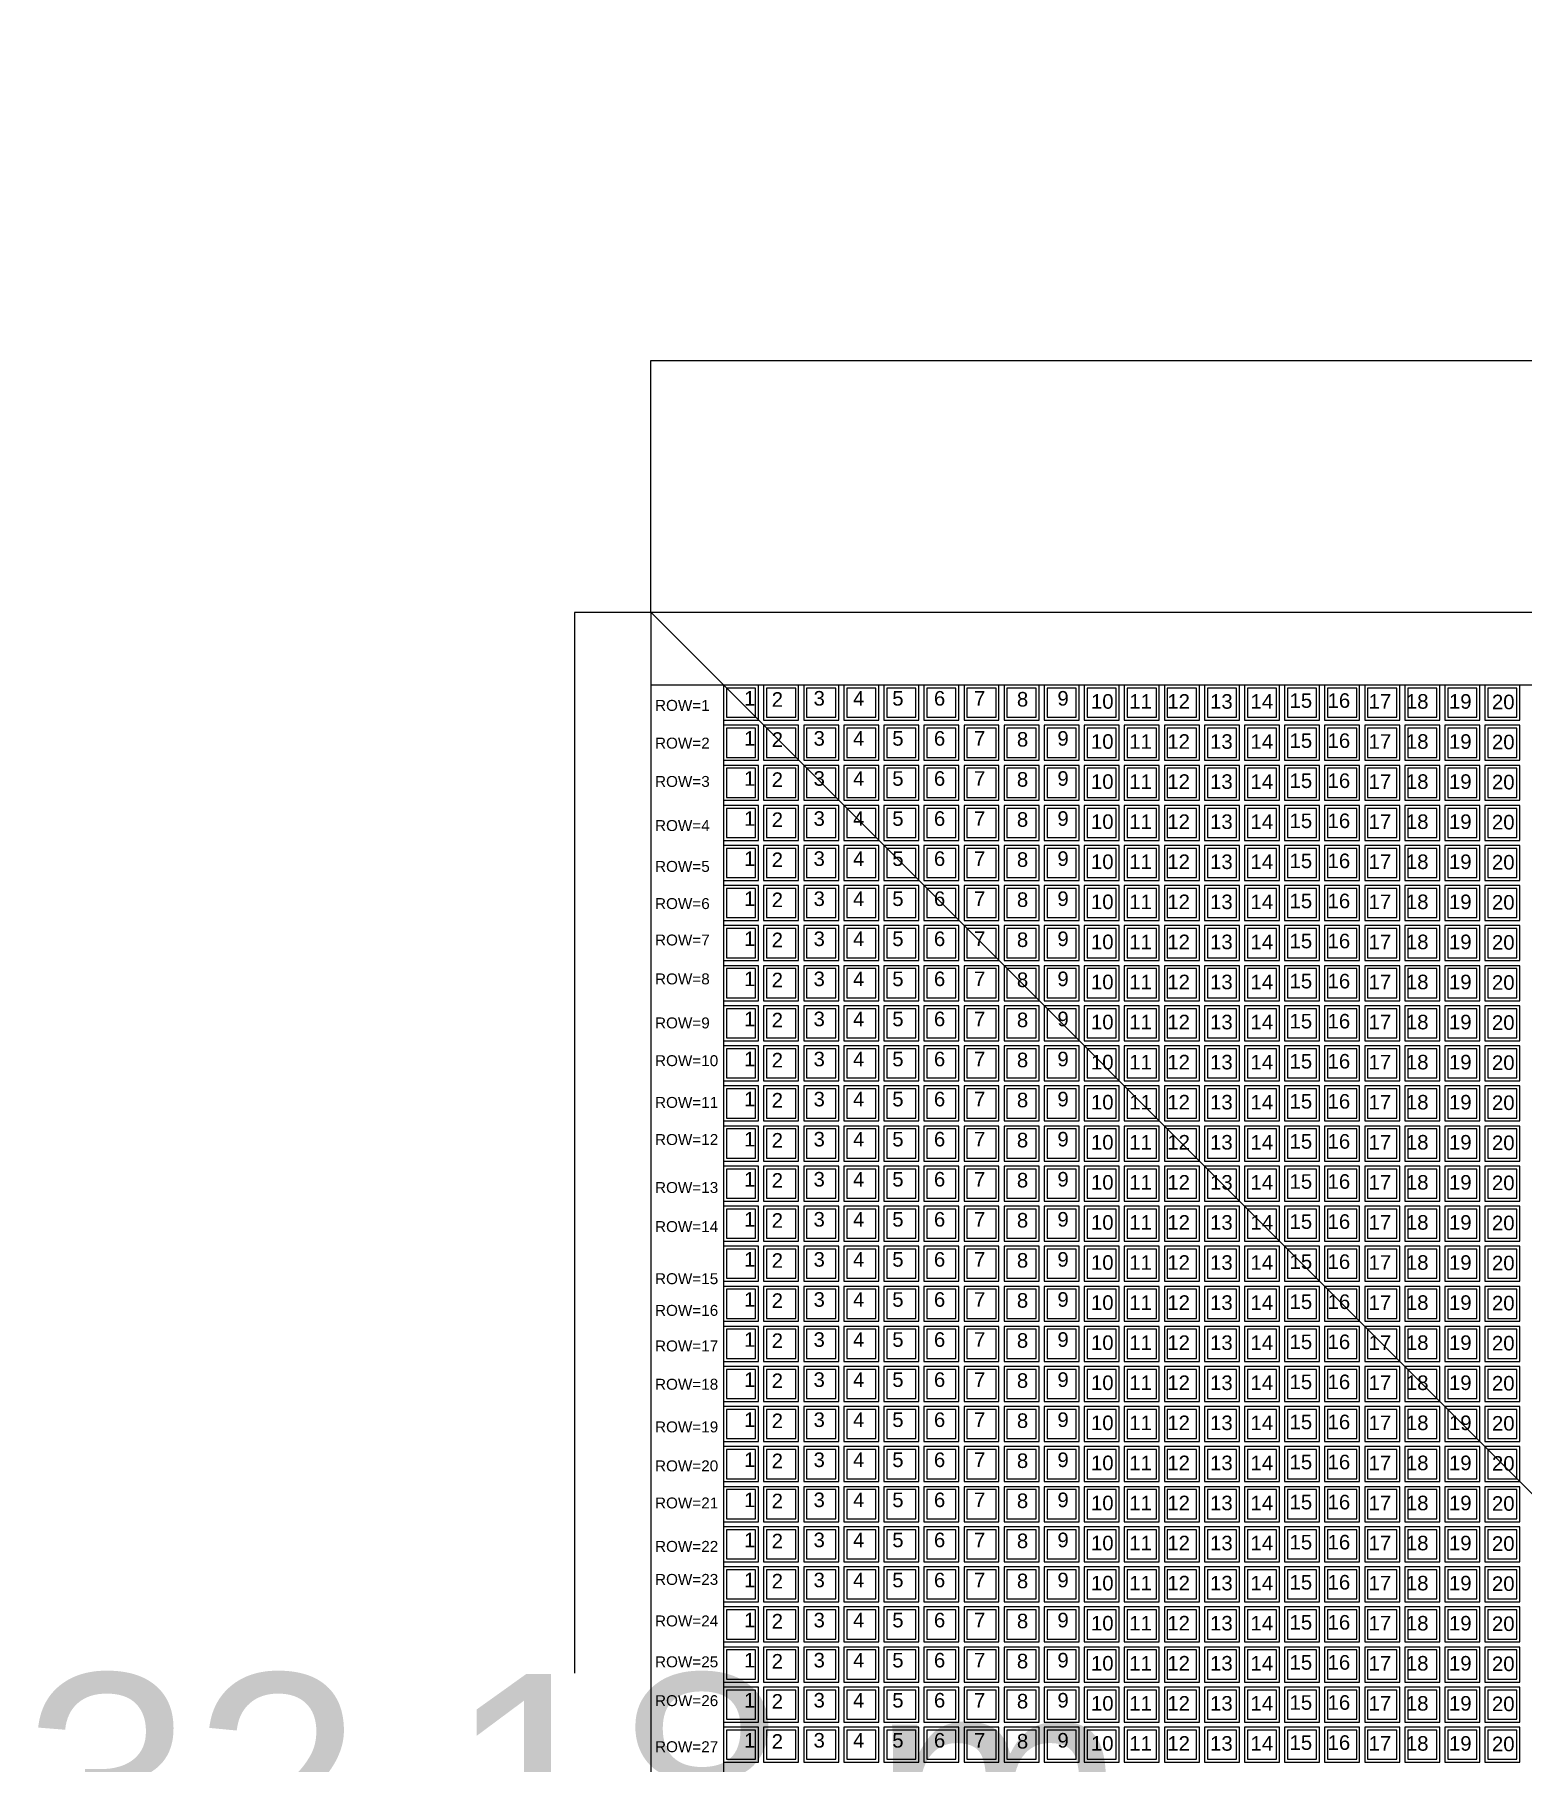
# Model space of a CAD drawing. Header units: inches. Extents: x 0 to 907042749, y -2200 to 1199479692.
# Drawn here: x 906865897 to 906886320, y 1199455979 to 1199479692 of the extents above; entities that cross this region are included whole.
import ezdxf

# ---------------------------------------------------------------- set-up
doc = ezdxf.new("R2010")
doc.units = ezdxf.units.IN
doc.header["$MEASUREMENT"] = 0
doc.header["$PDMODE"] = 3
doc.header["$PDSIZE"] = 200
doc.styles.get("Standard").update_dxf_attribs({"font": 'arial.ttf'})
doc.dimstyles.new('Stacyard Non Annotative', dxfattribs={"dimtxt": 3000, "dimasz": 0.18, "dimexe": 0.18, "dimexo": 0.0625, "dimgap": 0.09, "dimtad": 0, "dimtih": 1, "dimtoh": 1, "dimdec": 4, "dimzin": 0, "dimdsep": 46, "dimtxsty": 'Standard', "dimcen": 0.09, "dimadec": 0, "dimazin": 0, "dimtfac": 1, "dimtdec": 4, "dimtofl": 0, "dimtmove": 0, "dimatfit": 3, "dimfxl": 1, "dimtolj": 1, "dimtzin": 0, "dimarcsym": 0})

# ---------------------------------------------------------------- blocks, each defined once
blk = doc.blocks.new('Formwork')
blk.add_lwpolyline([(240, 240), (-240, 240), (-240, -240), (240, -240)], close=True)
blk.add_lwpolyline([(200, 200), (-200, 200), (-200, -200), (200, -200), (200, 200)])
blk = doc.blocks.new('*U66')
at = {"layer": 'Defpoints'}
blk.add_blockref('Formwork', (0, 0), dxfattribs=at)
blk = doc.blocks.new('*U65')
at = {"color": 0, "linetype": 'ByBlock', "lineweight": -2, "transparency": 16777216}
for p in [(0, 29700), (550, 29700), (1100, 29700), (1650, 29700), (2200, 29700), (2750, 29700), (3300, 29700), (3850, 29700), (4400, 29700), (4950, 29700), (5500, 29700), (6050, 29700), (6600, 29700), (7150, 29700), (7700, 29700), (8250, 29700), (8800, 29700), (9350, 29700), (9900, 29700), (10450, 29700), (0, 29150), (550, 29150), (1100, 29150), (1650, 29150), (2200, 29150), (2750, 29150), (3300, 29150), (3850, 29150), (4400, 29150), (4950, 29150), (5500, 29150), (6050, 29150), (6600, 29150), (7150, 29150), (7700, 29150), (8250, 29150), (8800, 29150), (9350, 29150), (9900, 29150), (10450, 29150), (0, 28600), (550, 28600), (1100, 28600), (1650, 28600), (2200, 28600), (2750, 28600), (3300, 28600), (3850, 28600), (4400, 28600), (4950, 28600), (5500, 28600), (6050, 28600), (6600, 28600), (7150, 28600), (7700, 28600), (8250, 28600), (8800, 28600), (9350, 28600), (9900, 28600), (10450, 28600), (0, 28050), (550, 28050), (1100, 28050), (1650, 28050), (2200, 28050), (2750, 28050), (3300, 28050), (3850, 28050), (4400, 28050), (4950, 28050), (5500, 28050), (6050, 28050), (6600, 28050), (7150, 28050), (7700, 28050), (8250, 28050), (8800, 28050), (9350, 28050), (9900, 28050), (10450, 28050), (0, 27500), (550, 27500), (1100, 27500), (1650, 27500), (2200, 27500), (2750, 27500), (3300, 27500), (3850, 27500), (4400, 27500), (4950, 27500), (5500, 27500), (6050, 27500), (6600, 27500), (7150, 27500), (7700, 27500), (8250, 27500), (8800, 27500), (9350, 27500), (9900, 27500), (10450, 27500), (0, 26950), (550, 26950), (1100, 26950), (1650, 26950), (2200, 26950), (2750, 26950), (3300, 26950), (3850, 26950), (4400, 26950), (4950, 26950), (5500, 26950), (6050, 26950), (6600, 26950), (7150, 26950), (7700, 26950), (8250, 26950), (8800, 26950), (9350, 26950), (9900, 26950), (10450, 26950), (0, 26400), (550, 26400), (1100, 26400), (1650, 26400), (2200, 26400), (2750, 26400), (3300, 26400), (3850, 26400), (4400, 26400), (4950, 26400), (5500, 26400), (6050, 26400), (6600, 26400), (7150, 26400), (7700, 26400), (8250, 26400), (8800, 26400), (9350, 26400), (9900, 26400), (10450, 26400), (0, 25850), (550, 25850), (1100, 25850), (1650, 25850), (2200, 25850), (2750, 25850), (3300, 25850), (3850, 25850), (4400, 25850), (4950, 25850), (5500, 25850), (6050, 25850), (6600, 25850), (7150, 25850), (7700, 25850), (8250, 25850), (8800, 25850), (9350, 25850), (9900, 25850), (10450, 25850), (0, 25300), (550, 25300), (1100, 25300), (1650, 25300), (2200, 25300), (2750, 25300), (3300, 25300), (3850, 25300), (4400, 25300), (4950, 25300), (5500, 25300), (6050, 25300), (6600, 25300), (7150, 25300), (7700, 25300), (8250, 25300), (8800, 25300), (9350, 25300), (9900, 25300), (10450, 25300), (0, 24750), (550, 24750), (1100, 24750), (1650, 24750), (2200, 24750), (2750, 24750), (3300, 24750), (3850, 24750), (4400, 24750), (4950, 24750), (5500, 24750), (6050, 24750), (6600, 24750), (7150, 24750), (7700, 24750), (8250, 24750), (8800, 24750), (9350, 24750), (9900, 24750), (10450, 24750), (0, 24200), (550, 24200), (1100, 24200), (1650, 24200), (2200, 24200), (2750, 24200), (3300, 24200), (3850, 24200), (4400, 24200), (4950, 24200), (5500, 24200), (6050, 24200), (6600, 24200), (7150, 24200), (7700, 24200), (8250, 24200), (8800, 24200), (9350, 24200), (9900, 24200), (10450, 24200), (0, 23650), (550, 23650), (1100, 23650), (1650, 23650), (2200, 23650), (2750, 23650), (3300, 23650), (3850, 23650), (4400, 23650), (4950, 23650), (5500, 23650), (6050, 23650), (6600, 23650), (7150, 23650), (7700, 23650), (8250, 23650), (8800, 23650), (9350, 23650), (9900, 23650), (10450, 23650), (0, 23100), (550, 23100), (1100, 23100), (1650, 23100), (2200, 23100), (2750, 23100), (3300, 23100), (3850, 23100), (4400, 23100), (4950, 23100), (5500, 23100), (6050, 23100), (6600, 23100), (7150, 23100), (7700, 23100), (8250, 23100), (8800, 23100), (9350, 23100), (9900, 23100), (10450, 23100), (0, 22550), (550, 22550), (1100, 22550), (1650, 22550), (2200, 22550), (2750, 22550), (3300, 22550), (3850, 22550), (4400, 22550), (4950, 22550), (5500, 22550), (6050, 22550), (6600, 22550), (7150, 22550), (7700, 22550), (8250, 22550), (8800, 22550), (9350, 22550), (9900, 22550), (10450, 22550), (0, 22000), (550, 22000), (1100, 22000), (1650, 22000), (2200, 22000), (2750, 22000), (3300, 22000), (3850, 22000), (4400, 22000), (4950, 22000), (5500, 22000), (6050, 22000), (6600, 22000), (7150, 22000), (7700, 22000), (8250, 22000), (8800, 22000), (9350, 22000), (9900, 22000), (10450, 22000), (0, 21450), (550, 21450), (1100, 21450), (1650, 21450), (2200, 21450), (2750, 21450), (3300, 21450), (3850, 21450), (4400, 21450), (4950, 21450), (5500, 21450), (6050, 21450), (6600, 21450), (7150, 21450), (7700, 21450), (8250, 21450), (8800, 21450), (9350, 21450), (9900, 21450), (10450, 21450), (0, 20900), (550, 20900), (1100, 20900), (1650, 20900), (2200, 20900), (2750, 20900), (3300, 20900), (3850, 20900), (4400, 20900), (4950, 20900), (5500, 20900), (6050, 20900), (6600, 20900), (7150, 20900), (7700, 20900), (8250, 20900), (8800, 20900), (9350, 20900), (9900, 20900), (10450, 20900), (0, 20350), (550, 20350), (1100, 20350), (1650, 20350), (2200, 20350), (2750, 20350), (3300, 20350), (3850, 20350), (4400, 20350), (4950, 20350), (5500, 20350), (6050, 20350), (6600, 20350), (7150, 20350), (7700, 20350), (8250, 20350), (8800, 20350), (9350, 20350), (9900, 20350), (10450, 20350), (0, 19800), (550, 19800), (1100, 19800), (1650, 19800), (2200, 19800), (2750, 19800), (3300, 19800), (3850, 19800), (4400, 19800), (4950, 19800), (5500, 19800), (6050, 19800), (6600, 19800), (7150, 19800), (7700, 19800), (8250, 19800), (8800, 19800), (9350, 19800), (9900, 19800), (10450, 19800), (0, 19250), (550, 19250), (1100, 19250), (1650, 19250), (2200, 19250), (2750, 19250), (3300, 19250), (3850, 19250), (4400, 19250), (4950, 19250), (5500, 19250), (6050, 19250), (6600, 19250), (7150, 19250), (7700, 19250), (8250, 19250), (8800, 19250), (9350, 19250), (9900, 19250), (10450, 19250), (0, 18700), (550, 18700), (1100, 18700), (1650, 18700), (2200, 18700), (2750, 18700), (3300, 18700), (3850, 18700), (4400, 18700), (4950, 18700), (5500, 18700), (6050, 18700), (6600, 18700), (7150, 18700), (7700, 18700), (8250, 18700), (8800, 18700), (9350, 18700), (9900, 18700), (10450, 18700), (0, 18150), (550, 18150), (1100, 18150), (1650, 18150), (2200, 18150), (2750, 18150), (3300, 18150), (3850, 18150), (4400, 18150), (4950, 18150), (5500, 18150), (6050, 18150), (6600, 18150), (7150, 18150), (7700, 18150), (8250, 18150), (8800, 18150), (9350, 18150), (9900, 18150), (10450, 18150), (0, 17600), (550, 17600), (1100, 17600), (1650, 17600), (2200, 17600), (2750, 17600), (3300, 17600), (3850, 17600), (4400, 17600), (4950, 17600), (5500, 17600), (6050, 17600), (6600, 17600), (7150, 17600), (7700, 17600), (8250, 17600), (8800, 17600), (9350, 17600), (9900, 17600), (10450, 17600), (0, 17050), (550, 17050), (1100, 17050), (1650, 17050), (2200, 17050), (2750, 17050), (3300, 17050), (3850, 17050), (4400, 17050), (4950, 17050), (5500, 17050), (6050, 17050), (6600, 17050), (7150, 17050), (7700, 17050), (8250, 17050), (8800, 17050), (9350, 17050), (9900, 17050), (10450, 17050), (0, 16500), (550, 16500), (1100, 16500), (1650, 16500), (2200, 16500), (2750, 16500), (3300, 16500), (3850, 16500), (4400, 16500), (4950, 16500), (5500, 16500), (6050, 16500), (6600, 16500), (7150, 16500), (7700, 16500), (8250, 16500), (8800, 16500), (9350, 16500), (9900, 16500), (10450, 16500), (0, 15950), (550, 15950), (1100, 15950), (1650, 15950), (2200, 15950), (2750, 15950), (3300, 15950), (3850, 15950), (4400, 15950), (4950, 15950), (5500, 15950), (6050, 15950), (6600, 15950), (7150, 15950), (7700, 15950), (8250, 15950), (8800, 15950), (9350, 15950), (9900, 15950), (10450, 15950), (0, 15400), (550, 15400), (1100, 15400), (1650, 15400), (2200, 15400), (2750, 15400), (3300, 15400), (3850, 15400), (4400, 15400), (4950, 15400), (5500, 15400), (6050, 15400), (6600, 15400), (7150, 15400), (7700, 15400), (8250, 15400), (8800, 15400), (9350, 15400), (9900, 15400), (10450, 15400)]:
    blk.add_blockref('*U66', p, dxfattribs=at)
blk = doc.blocks.new('A$C5B282A8D')
for s, p in [('1', (240, -240)), ('2', (620, -256)), ('3', (1195, -240)), ('4', (1737, -240)), ('5', (2275, -240)), ('6', (2847, -240)), ('7', (3397, -240)), ('8', (3986, -253)), ('9', (4542, -240)), ('10', (5002, -283)), ('11', (5528, -283)), ('12', (6050, -283)), ('13', (6637, -283)), ('14', (7192, -283)), ('15', (7728, -271)), ('16', (8250, -271)), ('17', (8813, -283)), ('18', (9325, -283)), ('19', (9916, -283)), ('20', (10506, -290)), ('21', (11095, -275)), ('22', (11624, -275)), ('23', (12213, -275)), ('24', (12726, -275)), ('25', (13283, -275)), ('26', (13803, -275)), ('27', (14429, -275)), ('28', (14893, -275)), ('29', (15465, -275)), ('30', (16005, -275)), ('31', (16536, -275)), ('32', (17085, -275)), ('33', (17663, -275)), ('34', (18183, -275)), ('35', (18733, -275)), ('36', (19280, -275)), ('37', (19860, -275)), ('38', (20421, -260)), ('39', (20951, -275)), ('40', (21516, -275)), ('41', (22054, -275)), ('42', (22597, -275)), ('43', (23157, -260)), ('44', (23727, -275)), ('45', (24280, -260)), ('46', (24811, -275)), ('47', (25346, -275)), ('48', (25837, -275)), ('49', (26387, -260)), ('50', (27021, -260)), ('51', (27594, -260)), ('52', (28078, -260)), ('53', (28638, -260)), ('54', (29190, -260)), ('55', (29695, -260))]:
    blk.add_text(s, height=200).set_placement(p)
blk = doc.blocks.new('Casting_yard_type_2')
for p, q in [((-16090, 16090), (-16090, -16090)), ((-16090, 16090), (16090, 16090)), ((-16090, 16090), (16090, -16090)), ((-15090, 15090), (-15090, -15050))]:
    blk.add_line(p, q)
for name, p in [('*U65', (-14850, -14850)), ('A$C5B282A8D', (-15050, 4050))]:
    blk.add_blockref(name, p)
for s, height, p in [('1', 200, (-14810, 14810)), ('2', 200, (-14430, 14794)), ('3', 200, (-13855, 14810)), ('4', 200, (-13313, 14810)), ('5', 200, (-12775, 14810)), ('6', 200, (-12203, 14810)), ('7', 200, (-11653, 14810)), ('8', 200, (-11064, 14797)), ('9', 200, (-10508, 14810)), ('10', 200, (-10048, 14767)), ('11', 200, (-9522, 14767)), ('12', 200, (-9000, 14767)), ('13', 200, (-8413, 14767)), ('14', 200, (-7858, 14767)), ('15', 200, (-7322, 14779)), ('16', 200, (-6800, 14779)), ('17', 200, (-6237, 14767)), ('18', 200, (-5725, 14767)), ('19', 200, (-5134, 14767)), ('20', 200, (-4544, 14760)), ('ROW=1', 150, (-16031, 14738)), ('ROW=2', 150, (-16031, 14220)), ('1', 200, (-14810, 14260)), ('2', 200, (-14430, 14244)), ('3', 200, (-13855, 14260)), ('4', 200, (-13313, 14260)), ('5', 200, (-12775, 14260)), ('6', 200, (-12203, 14260)), ('7', 200, (-11653, 14260)), ('8', 200, (-11064, 14247)), ('9', 200, (-10508, 14260)), ('10', 200, (-10048, 14217)), ('11', 200, (-9522, 14217)), ('12', 200, (-9000, 14217)), ('13', 200, (-8413, 14217)), ('14', 200, (-7858, 14217)), ('15', 200, (-7322, 14229)), ('16', 200, (-6800, 14229)), ('17', 200, (-6237, 14217)), ('18', 200, (-5725, 14217)), ('19', 200, (-5134, 14217)), ('20', 200, (-4544, 14210)), ('ROW=3', 150, (-16031, 13694)), ('1', 200, (-14810, 13710)), ('2', 200, (-14430, 13694)), ('3', 200, (-13855, 13710)), ('4', 200, (-13313, 13710)), ('5', 200, (-12775, 13710)), ('6', 200, (-12203, 13710)), ('7', 200, (-11653, 13710)), ('8', 200, (-11064, 13697)), ('9', 200, (-10508, 13710)), ('10', 200, (-10048, 13667)), ('11', 200, (-9522, 13667)), ('12', 200, (-9000, 13667)), ('13', 200, (-8413, 13667)), ('14', 200, (-7858, 13667)), ('15', 200, (-7322, 13679)), ('16', 200, (-6800, 13679)), ('17', 200, (-6237, 13667)), ('18', 200, (-5725, 13667)), ('19', 200, (-5134, 13667)), ('20', 200, (-4544, 13660)), ('1', 200, (-14810, 13160)), ('2', 200, (-14430, 13144)), ('3', 200, (-13855, 13160)), ('4', 200, (-13313, 13160)), ('5', 200, (-12775, 13160)), ('6', 200, (-12203, 13160)), ('7', 200, (-11653, 13160)), ('8', 200, (-11064, 13147)), ('9', 200, (-10508, 13160)), ('10', 200, (-10048, 13117)), ('11', 200, (-9522, 13117)), ('12', 200, (-9000, 13117)), ('13', 200, (-8413, 13117)), ('14', 200, (-7858, 13117)), ('15', 200, (-7322, 13129)), ('16', 200, (-6800, 13129)), ('17', 200, (-6237, 13117)), ('18', 200, (-5725, 13117)), ('19', 200, (-5134, 13117)), ('20', 200, (-4544, 13110)), ('ROW=4', 150, (-16031, 13089)), ('1', 200, (-14810, 12610)), ('3', 200, (-13855, 12610)), ('4', 200, (-13313, 12610)), ('5', 200, (-12775, 12610)), ('6', 200, (-12203, 12610)), ('7', 200, (-11653, 12610)), ('9', 200, (-10508, 12610)), ('ROW=5', 150, (-16031, 12528)), ('2', 200, (-14430, 12594)), ('8', 200, (-11064, 12597)), ('10', 200, (-10048, 12567)), ('11', 200, (-9522, 12567)), ('12', 200, (-9000, 12567)), ('13', 200, (-8413, 12567)), ('14', 200, (-7858, 12567)), ('15', 200, (-7322, 12579)), ('16', 200, (-6800, 12579)), ('17', 200, (-6237, 12567)), ('18', 200, (-5725, 12567)), ('19', 200, (-5134, 12567)), ('20', 200, (-4544, 12560)), ('ROW=6', 150, (-16031, 12018)), ('1', 200, (-14810, 12060)), ('2', 200, (-14430, 12044)), ('3', 200, (-13855, 12060)), ('4', 200, (-13313, 12060)), ('5', 200, (-12775, 12060)), ('6', 200, (-12203, 12060)), ('7', 200, (-11653, 12060)), ('8', 200, (-11064, 12047)), ('9', 200, (-10508, 12060)), ('10', 200, (-10048, 12017)), ('11', 200, (-9522, 12017)), ('12', 200, (-9000, 12017)), ('13', 200, (-8413, 12017)), ('14', 200, (-7858, 12017)), ('15', 200, (-7322, 12029)), ('16', 200, (-6800, 12029)), ('17', 200, (-6237, 12017)), ('18', 200, (-5725, 12017)), ('19', 200, (-5134, 12017)), ('20', 200, (-4544, 12010)), ('ROW=7', 150, (-16031, 11518)), ('1', 200, (-14810, 11510)), ('2', 200, (-14430, 11494)), ('3', 200, (-13855, 11510)), ('4', 200, (-13313, 11510)), ('5', 200, (-12775, 11510)), ('6', 200, (-12203, 11510)), ('7', 200, (-11653, 11510)), ('8', 200, (-11064, 11497)), ('9', 200, (-10508, 11510)), ('10', 200, (-10048, 11467)), ('11', 200, (-9522, 11467)), ('12', 200, (-9000, 11467)), ('13', 200, (-8413, 11467)), ('14', 200, (-7858, 11467)), ('15', 200, (-7322, 11479)), ('16', 200, (-6800, 11479)), ('17', 200, (-6237, 11467)), ('18', 200, (-5725, 11467)), ('19', 200, (-5134, 11467)), ('20', 200, (-4544, 11460)), ('1', 200, (-14810, 10960)), ('2', 200, (-14430, 10944)), ('3', 200, (-13855, 10960)), ('4', 200, (-13313, 10960)), ('5', 200, (-12775, 10960)), ('6', 200, (-12203, 10960)), ('7', 200, (-11653, 10960)), ('8', 200, (-11064, 10947)), ('9', 200, (-10508, 10960)), ('ROW=8', 150, (-16031, 10984)), ('10', 200, (-10048, 10917)), ('11', 200, (-9522, 10917)), ('12', 200, (-9000, 10917)), ('13', 200, (-8413, 10917)), ('14', 200, (-7858, 10917)), ('15', 200, (-7322, 10929)), ('16', 200, (-6800, 10929)), ('17', 200, (-6237, 10917)), ('18', 200, (-5725, 10917)), ('19', 200, (-5134, 10917)), ('20', 200, (-4544, 10910)), ('ROW=9', 150, (-16031, 10380)), ('1', 200, (-14810, 10410)), ('2', 200, (-14430, 10394)), ('3', 200, (-13855, 10410)), ('4', 200, (-13313, 10410)), ('5', 200, (-12775, 10410)), ('6', 200, (-12203, 10410)), ('7', 200, (-11653, 10410)), ('8', 200, (-11064, 10397)), ('9', 200, (-10508, 10410)), ('10', 200, (-10048, 10367)), ('11', 200, (-9522, 10367)), ('12', 200, (-9000, 10367)), ('13', 200, (-8413, 10367)), ('14', 200, (-7858, 10367)), ('15', 200, (-7322, 10379)), ('16', 200, (-6800, 10379)), ('17', 200, (-6237, 10367)), ('18', 200, (-5725, 10367)), ('19', 200, (-5134, 10367)), ('20', 200, (-4544, 10360)), ('ROW=10', 150, (-16031, 9862)), ('1', 200, (-14810, 9860)), ('2', 200, (-14430, 9844)), ('3', 200, (-13855, 9860)), ('4', 200, (-13313, 9860)), ('5', 200, (-12775, 9860)), ('6', 200, (-12203, 9860)), ('7', 200, (-11653, 9860)), ('8', 200, (-11064, 9847)), ('9', 200, (-10508, 9860)), ('10', 200, (-10048, 9817)), ('11', 200, (-9522, 9817)), ('12', 200, (-9000, 9817)), ('13', 200, (-8413, 9817)), ('14', 200, (-7858, 9817)), ('15', 200, (-7322, 9829)), ('16', 200, (-6800, 9829)), ('17', 200, (-6237, 9817)), ('18', 200, (-5725, 9817)), ('19', 200, (-5134, 9817)), ('20', 200, (-4544, 9810)), ('1', 200, (-14810, 9310)), ('2', 200, (-14430, 9294)), ('3', 200, (-13855, 9310)), ('4', 200, (-13313, 9310)), ('5', 200, (-12775, 9310)), ('6', 200, (-12203, 9310)), ('7', 200, (-11653, 9310)), ('8', 200, (-11064, 9297)), ('9', 200, (-10508, 9310)), ('ROW=11', 150, (-16031, 9289)), ('10', 200, (-10048, 9267)), ('11', 200, (-9522, 9267)), ('12', 200, (-9000, 9267)), ('13', 200, (-8413, 9267)), ('14', 200, (-7858, 9267)), ('15', 200, (-7322, 9279)), ('16', 200, (-6800, 9279)), ('17', 200, (-6237, 9267)), ('18', 200, (-5725, 9267)), ('19', 200, (-5134, 9267)), ('20', 200, (-4544, 9260)), ('ROW=12', 150, (-16031, 8780)), ('1', 200, (-14810, 8760)), ('2', 200, (-14430, 8744)), ('3', 200, (-13855, 8760)), ('4', 200, (-13313, 8760)), ('5', 200, (-12775, 8760)), ('6', 200, (-12203, 8760)), ('7', 200, (-11653, 8760)), ('8', 200, (-11064, 8747)), ('9', 200, (-10508, 8760)), ('10', 200, (-10048, 8717)), ('11', 200, (-9522, 8717)), ('12', 200, (-9000, 8717)), ('13', 200, (-8413, 8717)), ('14', 200, (-7858, 8717)), ('15', 200, (-7322, 8729)), ('16', 200, (-6800, 8729)), ('17', 200, (-6237, 8717)), ('18', 200, (-5725, 8717)), ('19', 200, (-5134, 8717)), ('20', 200, (-4544, 8710)), ('1', 200, (-14810, 8210)), ('2', 200, (-14430, 8194)), ('3', 200, (-13855, 8210)), ('4', 200, (-13313, 8210)), ('5', 200, (-12775, 8210)), ('6', 200, (-12203, 8210)), ('7', 200, (-11653, 8210)), ('8', 200, (-11064, 8197)), ('9', 200, (-10508, 8210)), ('10', 200, (-10048, 8167)), ('11', 200, (-9522, 8167)), ('12', 200, (-9000, 8167)), ('13', 200, (-8413, 8167)), ('14', 200, (-7858, 8167)), ('15', 200, (-7322, 8179)), ('16', 200, (-6800, 8179)), ('17', 200, (-6237, 8167)), ('18', 200, (-5725, 8167)), ('19', 200, (-5134, 8167)), ('20', 200, (-4544, 8160)), ('ROW=13', 150, (-16031, 8121)), ('1', 200, (-14810, 7660)), ('2', 200, (-14430, 7644)), ('3', 200, (-13855, 7660)), ('4', 200, (-13313, 7660)), ('5', 200, (-12775, 7660)), ('6', 200, (-12203, 7660)), ('7', 200, (-11653, 7660)), ('8', 200, (-11064, 7647)), ('9', 200, (-10508, 7660)), ('15', 200, (-7322, 7629)), ('16', 200, (-6800, 7629)), ('ROW=14', 150, (-16031, 7585)), ('10', 200, (-10048, 7617)), ('11', 200, (-9522, 7617)), ('12', 200, (-9000, 7617)), ('13', 200, (-8413, 7617)), ('14', 200, (-7858, 7617)), ('17', 200, (-6237, 7617)), ('18', 200, (-5725, 7617)), ('19', 200, (-5134, 7617)), ('20', 200, (-4544, 7610)), ('1', 200, (-14810, 7110)), ('2', 200, (-14430, 7094)), ('3', 200, (-13855, 7110)), ('4', 200, (-13313, 7110)), ('5', 200, (-12775, 7110)), ('6', 200, (-12203, 7110)), ('7', 200, (-11653, 7110)), ('8', 200, (-11064, 7097)), ('9', 200, (-10508, 7110)), ('10', 200, (-10048, 7067)), ('11', 200, (-9522, 7067)), ('12', 200, (-9000, 7067)), ('13', 200, (-8413, 7067)), ('14', 200, (-7858, 7067)), ('15', 200, (-7322, 7079)), ('16', 200, (-6800, 7079)), ('17', 200, (-6237, 7067)), ('18', 200, (-5725, 7067)), ('19', 200, (-5134, 7067)), ('20', 200, (-4544, 7060)), ('ROW=15', 150, (-16031, 6870)), ('1', 200, (-14810, 6560)), ('2', 200, (-14430, 6544)), ('3', 200, (-13855, 6560)), ('4', 200, (-13313, 6560)), ('5', 200, (-12775, 6560)), ('6', 200, (-12203, 6560)), ('7', 200, (-11653, 6560)), ('8', 200, (-11064, 6547)), ('9', 200, (-10508, 6560)), ('10', 200, (-10048, 6517)), ('11', 200, (-9522, 6517)), ('12', 200, (-9000, 6517)), ('13', 200, (-8413, 6517)), ('14', 200, (-7858, 6517)), ('15', 200, (-7322, 6529)), ('16', 200, (-6800, 6529)), ('17', 200, (-6237, 6517)), ('18', 200, (-5725, 6517)), ('19', 200, (-5134, 6517)), ('20', 200, (-4544, 6510)), ('ROW=16', 150, (-16031, 6435)), ('1', 200, (-14810, 6010)), ('2', 200, (-14430, 5994)), ('3', 200, (-13855, 6010)), ('4', 200, (-13313, 6010)), ('5', 200, (-12775, 6010)), ('6', 200, (-12203, 6010)), ('7', 200, (-11653, 6010)), ('8', 200, (-11064, 5997)), ('9', 200, (-10508, 6010)), ('10', 200, (-10048, 5967)), ('11', 200, (-9522, 5967)), ('12', 200, (-9000, 5967)), ('13', 200, (-8413, 5967)), ('14', 200, (-7858, 5967)), ('15', 200, (-7322, 5979)), ('16', 200, (-6800, 5979)), ('17', 200, (-6237, 5967)), ('18', 200, (-5725, 5967)), ('19', 200, (-5134, 5967)), ('ROW=17', 150, (-16031, 5947)), ('20', 200, (-4544, 5960)), ('ROW=18', 150, (-16031, 5421)), ('1', 200, (-14810, 5460)), ('2', 200, (-14430, 5444)), ('3', 200, (-13855, 5460)), ('4', 200, (-13313, 5460)), ('5', 200, (-12775, 5460)), ('6', 200, (-12203, 5460)), ('7', 200, (-11653, 5460)), ('8', 200, (-11064, 5447)), ('9', 200, (-10508, 5460)), ('10', 200, (-10048, 5417)), ('11', 200, (-9522, 5417)), ('12', 200, (-9000, 5417)), ('13', 200, (-8413, 5417)), ('14', 200, (-7858, 5417)), ('15', 200, (-7322, 5429)), ('16', 200, (-6800, 5429)), ('17', 200, (-6237, 5417)), ('18', 200, (-5725, 5417)), ('19', 200, (-5134, 5417)), ('20', 200, (-4544, 5410)), ('ROW=19', 150, (-16031, 4836)), ('1', 200, (-14810, 4910)), ('2', 200, (-14430, 4894)), ('3', 200, (-13855, 4910)), ('4', 200, (-13313, 4910)), ('5', 200, (-12775, 4910)), ('6', 200, (-12203, 4910)), ('7', 200, (-11653, 4910)), ('8', 200, (-11064, 4897)), ('9', 200, (-10508, 4910)), ('10', 200, (-10048, 4867)), ('11', 200, (-9522, 4867)), ('12', 200, (-9000, 4867)), ('13', 200, (-8413, 4867)), ('14', 200, (-7858, 4867)), ('15', 200, (-7322, 4879)), ('16', 200, (-6800, 4879)), ('17', 200, (-6237, 4867)), ('18', 200, (-5725, 4867)), ('19', 200, (-5134, 4867)), ('20', 200, (-4544, 4860)), ('1', 200, (-14810, 4360)), ('2', 200, (-14430, 4344)), ('3', 200, (-13855, 4360)), ('4', 200, (-13313, 4360)), ('5', 200, (-12775, 4360)), ('6', 200, (-12203, 4360)), ('7', 200, (-11653, 4360)), ('8', 200, (-11064, 4347)), ('9', 200, (-10508, 4360)), ('10', 200, (-10048, 4317)), ('11', 200, (-9522, 4317)), ('12', 200, (-9000, 4317)), ('13', 200, (-8413, 4317)), ('14', 200, (-7858, 4317)), ('15', 200, (-7322, 4329)), ('16', 200, (-6800, 4329)), ('17', 200, (-6237, 4317)), ('18', 200, (-5725, 4317)), ('19', 200, (-5134, 4317)), ('20', 200, (-4544, 4310)), ('ROW=20', 150, (-16031, 4301)), ('ROW=21', 150, (-16031, 3792)), ('ROW=22', 150, (-16031, 3196)), ('1', 200, (-14810, 3260)), ('2', 200, (-14430, 3244)), ('3', 200, (-13855, 3260)), ('4', 200, (-13313, 3260)), ('5', 200, (-12775, 3260)), ('6', 200, (-12203, 3260)), ('7', 200, (-11653, 3260)), ('8', 200, (-11064, 3247)), ('9', 200, (-10508, 3260)), ('10', 200, (-10048, 3217)), ('11', 200, (-9522, 3217)), ('12', 200, (-9000, 3217)), ('13', 200, (-8413, 3217)), ('14', 200, (-7858, 3217)), ('15', 200, (-7322, 3229)), ('16', 200, (-6800, 3229)), ('17', 200, (-6237, 3217)), ('18', 200, (-5725, 3217)), ('19', 200, (-5134, 3217)), ('20', 200, (-4544, 3210)), ('ROW=23', 150, (-16031, 2743)), ('1', 200, (-14810, 2710)), ('2', 200, (-14430, 2694)), ('3', 200, (-13855, 2710)), ('4', 200, (-13313, 2710)), ('5', 200, (-12775, 2710)), ('6', 200, (-12203, 2710)), ('7', 200, (-11653, 2710)), ('8', 200, (-11064, 2697)), ('9', 200, (-10508, 2710)), ('10', 200, (-10048, 2667)), ('11', 200, (-9522, 2667)), ('12', 200, (-9000, 2667)), ('13', 200, (-8413, 2667)), ('14', 200, (-7858, 2667)), ('15', 200, (-7322, 2679)), ('16', 200, (-6800, 2679)), ('17', 200, (-6237, 2667)), ('18', 200, (-5725, 2667)), ('19', 200, (-5134, 2667)), ('20', 200, (-4544, 2660)), ('ROW=24', 150, (-16031, 2173)), ('1', 200, (-14810, 2160)), ('2', 200, (-14430, 2144)), ('3', 200, (-13855, 2160)), ('4', 200, (-13313, 2160)), ('5', 200, (-12775, 2160)), ('6', 200, (-12203, 2160)), ('7', 200, (-11653, 2160)), ('8', 200, (-11064, 2147)), ('9', 200, (-10508, 2160)), ('10', 200, (-10048, 2117)), ('11', 200, (-9522, 2117)), ('12', 200, (-9000, 2117)), ('13', 200, (-8413, 2117)), ('14', 200, (-7858, 2117)), ('15', 200, (-7322, 2129)), ('16', 200, (-6800, 2129)), ('17', 200, (-6237, 2117)), ('18', 200, (-5725, 2117)), ('19', 200, (-5134, 2117)), ('20', 200, (-4544, 2110)), ('ROW=25', 150, (-16031, 1612)), ('1', 200, (-14810, 1610)), ('2', 200, (-14430, 1594)), ('3', 200, (-13855, 1610)), ('4', 200, (-13313, 1610)), ('5', 200, (-12775, 1610)), ('6', 200, (-12203, 1610)), ('7', 200, (-11653, 1610)), ('8', 200, (-11064, 1597)), ('9', 200, (-10508, 1610)), ('10', 200, (-10048, 1567)), ('11', 200, (-9522, 1567)), ('12', 200, (-9000, 1567)), ('13', 200, (-8413, 1567)), ('14', 200, (-7858, 1567)), ('15', 200, (-7322, 1579)), ('16', 200, (-6800, 1579)), ('17', 200, (-6237, 1567)), ('18', 200, (-5725, 1567)), ('19', 200, (-5134, 1567)), ('20', 200, (-4544, 1560)), ('ROW=26', 150, (-16031, 1079)), ('1', 200, (-14810, 1060)), ('2', 200, (-14430, 1044)), ('3', 200, (-13855, 1060)), ('4', 200, (-13313, 1060)), ('5', 200, (-12775, 1060)), ('6', 200, (-12203, 1060)), ('7', 200, (-11653, 1060)), ('8', 200, (-11064, 1047)), ('9', 200, (-10508, 1060)), ('10', 200, (-10048, 1017)), ('11', 200, (-9522, 1017)), ('12', 200, (-9000, 1017)), ('13', 200, (-8413, 1017)), ('14', 200, (-7858, 1017)), ('15', 200, (-7322, 1029)), ('16', 200, (-6800, 1029)), ('17', 200, (-6237, 1017)), ('18', 200, (-5725, 1017)), ('19', 200, (-5134, 1017)), ('20', 200, (-4544, 1010)), ('3', 200, (-13855, 510)), ('6', 200, (-12203, 510)), ('9', 200, (-10508, 510)), ('ROW=27', 150, (-16031, 447)), ('1', 200, (-14810, 510)), ('2', 200, (-14430, 494)), ('4', 200, (-13313, 510)), ('5', 200, (-12775, 510)), ('7', 200, (-11653, 510)), ('8', 200, (-11064, 497)), ('10', 200, (-10048, 467)), ('11', 200, (-9522, 467)), ('12', 200, (-9000, 467)), ('13', 200, (-8413, 467)), ('14', 200, (-7858, 467)), ('15', 200, (-7322, 479)), ('16', 200, (-6800, 479)), ('17', 200, (-6237, 467)), ('18', 200, (-5725, 467)), ('19', 200, (-5134, 467)), ('20', 200, (-4544, 460))]:
    blk.add_text(s, height=height).set_placement(p)
blk = doc.blocks.new('*D53')
at = {"color": 0, "lineweight": -2, "transparency": 16777216}
for p, q in [((906874355, 1199471763), (906874355, 1199475219)), ((906874355, 1199475219), (906947597, 1199475219)), ((907035255, 1199475219), (906962014, 1199475219)), ((907035255, 1199471763), (907035255, 1199475219))]:
    blk.add_line(p, q, dxfattribs=at)
at = {"color": 0, "transparency": 16777216}
for points in [[(906874355, 1199475219), (906874355, 1199475219), (906874355, 1199475219)], [(907035255, 1199475219), (907035255, 1199475219), (907035255, 1199475219)]]:
    blk.add_solid(points, dxfattribs=at)
at = {"layer": 'Defpoints', "color": 0, "transparency": 16777216}
for p in [(907035255, 1199475219), (906874355, 1199471763), (907035255, 1199471763)]:
    blk.add_point(p, dxfattribs=at)
at = {"color": 0, "transparency": 16777216, "insert": (906954805, 1199475219), "char_height": 3000, "attachment_point": 5}
blk.add_mtext('\\A1;160.9 m', dxfattribs=at)
blk = doc.blocks.new('*D69')
at = {"color": 0, "lineweight": -2, "transparency": 16777216}
for p, q in [((906874355, 1199471763), (906873308, 1199471763)), ((906873309, 1199471763), (906873309, 1199457206)), ((906873309, 1199439583), (906873309, 1199454140)), ((906874355, 1199439583), (906873308, 1199439583))]:
    blk.add_line(p, q, dxfattribs=at)
at = {"color": 0, "transparency": 16777216}
for points in [[(906873308, 1199471763), (906873309, 1199471763), (906873309, 1199471763)], [(906873308, 1199439583), (906873309, 1199439583), (906873309, 1199439583)]]:
    blk.add_solid(points, dxfattribs=at)
at = {"layer": 'Defpoints', "color": 0, "transparency": 16777216}
for p in [(906874355, 1199471763), (906873309, 1199439583), (906874355, 1199439583)]:
    blk.add_point(p, dxfattribs=at)
at = {"color": 0, "transparency": 16777216, "insert": (906873309, 1199455673), "char_height": 3000, "attachment_point": 5}
blk.add_mtext('\\A1;32.18 m', dxfattribs=at)

msp = doc.modelspace()

# ---------------------------------------------------------------- linework, layer by layer
for p, q in [((906874355.03724, 1199471763.10848), (906874355.03724, 1199391403.10848)), ((907035068.09368, 1199470763.10848), (906874355.03724, 1199470763.10848))]:
    msp.add_line(p, q)

# ---------------------------------------------------------------- block references
msp.add_blockref('Casting_yard_type_2', (906890445.03724, 1199455673.10848))

# ---------------------------------------------------------------- dimensions: what is measured, and where the dimension line sits
dim = msp.add_linear_dim(base=(907035255.03724, 1199475218.76251), p1=(906874355.03724, 1199471763.10848), p2=(907035255.03724, 1199471763.10848), text='160.9 m', dimstyle='Stacyard Non Annotative')
dim.commit()
dim.dimension.update_dxf_attribs({"geometry": '*D53', "text_midpoint": (906954805.03724, 1199475218.76251)})
dim = msp.add_linear_dim(base=(906873308.52214, 1199439583.10848), p1=(906874355.03724, 1199471763.10848), p2=(906874355.03724, 1199439583.10848), angle=90, text='32.18 m', dimstyle='Stacyard Non Annotative')
dim.commit()
dim.dimension.update_dxf_attribs({"geometry": '*D69', "text_midpoint": (906873308.52214, 1199455673.10848)})

doc.saveas('drawing.dxf')
